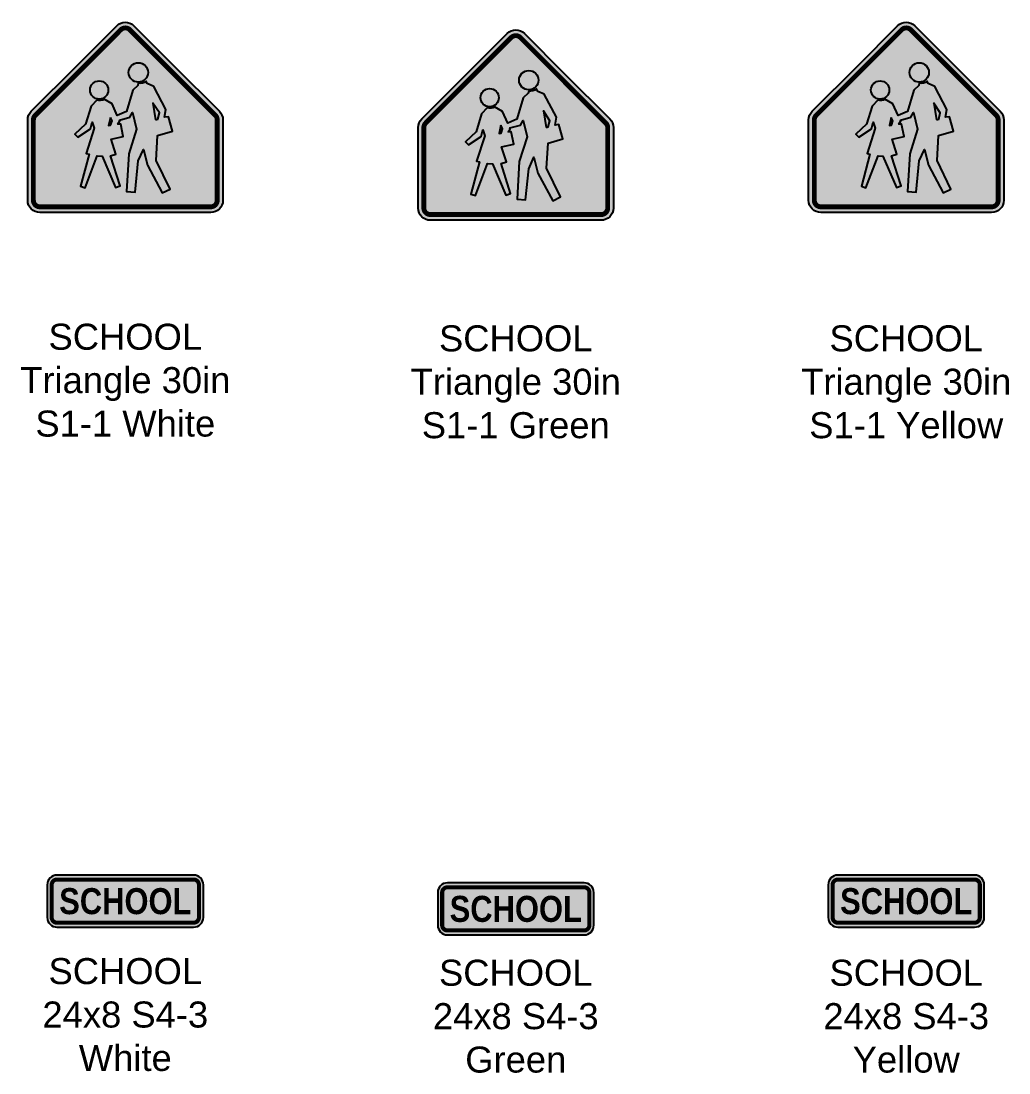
# Model space of a CAD drawing. Header units: inches. Extents: x -32 to 2634, y 197 to 1831.
# Drawn here: x 1304 to 1455.8, y 814.3 to 975.9 of the extents above; entities that cross this region are included whole.
import ezdxf
from ezdxf.enums import TextEntityAlignment as Align

# ---------------------------------------------------------------- set-up
doc = ezdxf.new("R2010")
doc.units = ezdxf.units.IN
doc.header["$MEASUREMENT"] = 0
doc.styles.add('ARIAL BOLD', font='arialbd.ttf')
doc.styles.get("Standard").update_dxf_attribs({"font": 'arial.ttf'})

# ---------------------------------------------------------------- blocks, each defined once
blk = doc.blocks.new('SCHOOL Triangle 30in S1-1 Yellow')
h = blk.add_hatch(color=40)
edge = h.paths.add_edge_path()
edge.add_line((14.45082521472477, 15.54917478527523), (1.325825214724773, 28.67417478527523))
edge.add_arc((0, 27.34834957055045), 1.874999999999995, 45, 135)
edge.add_line((-1.325825214724773, 28.67417478527523), (-14.45082521472477, 15.54917478527523))
edge.add_arc((-13.12499999999977, 14.22334957055034), 1.875000000000236, 135.0000000000024, 179.9999999999965)
edge.add_line((-15, 14.22334957055045), (-15, 1.875))
edge.add_arc((-13.125, 1.875), 1.875, 180, 270)
edge.add_line((-13.125, 0), (13.125, 0))
edge.add_arc((13.125, 1.875), 1.875, 270, 360)
edge.add_line((15, 1.875), (15, 14.22334957055045))
edge.add_arc((13.12499999999977, 14.22334957055034), 1.875000000000227, 3.474013860072796e-12, 44.99999999999754)
at = {"true_color": 0x000000}
h = blk.add_hatch(color=18, dxfattribs=at)
edge = h.paths.add_edge_path()
edge.add_arc((2, 21.51296666134954), 1.487033338649985, 11.45915590262432, 211.3225081135159)
edge.add_arc((2, 21.51296666134954), 1.487033338650032, 211.3225081135159, 371.4591559026243)
h = blk.add_hatch(color=18, dxfattribs=at)
edge = h.paths.add_edge_path()
edge.add_line((-0.3216092038501301, 11.70011643864996), (-0.7098970359504619, 13.59143805094993))
edge.add_line((-0.7098970359502346, 13.59143805095005), (-1.154192011950272, 13.59143805095005))
edge.add_line((-1.154192011950272, 13.59143805095005), (-0.8499708804499733, 14.06377018975002))
edge.add_line((-0.8499708804502006, 14.0637701897499), (-0.9040297550502601, 14.17383620825001))
edge.add_line((-0.9040297550500327, 14.17383620825012), (0.7070993804495629, 14.62014663525008))
edge.add_line((0.7070993804495629, 14.62014663524997), (1.123379587549607, 15.34266342484966))
edge.add_line((1.123379587549607, 15.34266342484966), (1.735830358649764, 12.78487695465003))
edge.add_line((1.735830358649309, 12.78487695465014), (0.5409814302495306, 9.004226787149832))
edge.add_line((0.540981430249758, 9.004226787149719), (0.2067524727494856, 3.250203757749318))
edge.add_line((0.2067524727494856, 3.250203757749887), (1.513660476749919, 3.138144682150255))
edge.add_line((1.513660476749919, 3.138144682150141), (1.985992615550003, 7.919488665050494))
edge.add_line((1.985992615549549, 7.919488665050039), (2.79255371184945, 9.698728807849875))
edge.add_line((2.79255371184945, 9.698728807849875), (3.402989031949573, 7.25302380714993))
edge.add_line((3.402989031949801, 7.25302380714993), (5.682576082449714, 3.000041500850102))
edge.add_line((5.682576082449486, 3.000041500850102), (6.877402616949666, 3.584455109149644))
edge.add_line((6.877402616949894, 3.584455109149758), (4.737911804849773, 8.003532971749792))
edge.add_line((4.737911804849773, 8.003532971749792), (4.960081686750073, 11.81219790815021))
edge.add_line((4.960081686749618, 11.81219790815021), (7.239668737249531, 12.47866276605043))
edge.add_line((7.239668737249758, 12.47866276605032), (6.627240360049655, 14.70219788485065))
edge.add_line((6.627240360049655, 14.70219788485019), (6.044819808849525, 14.62014663525008))
edge.add_line((6.044819808849297, 14.62014663524997), (6.23895252794955, 15.81499556364963))
edge.add_line((6.23895252794955, 15.81499556364975), (4.375668078449507, 19.34543868644994))
edge.add_line((4.375668078449507, 19.34543868644982), (3.374951869149527, 19.7897560563498))
edge.add_line((3.374951869149754, 19.78975605634969), (3.208833918949495, 20.17804388844957))
edge.add_arc((2.252718256627759, 21.28062476205764), 1.45939773282743, 259.4691925051983, 310.93056938946665, ccw=False)
edge.add_line((1.985992615549549, 19.84580798805041), (1.929963077749562, 19.51157903055059))
edge.add_line((1.929963077749562, 19.51157903054991), (1.151416750349881, 18.78906224094965))
edge.add_line((1.151416750350108, 18.78906224094976), (0.1787377038497198, 15.50878137504992))
edge.add_line((0.1787377038494924, 15.50878137504992), (-1.238258712550532, 14.92436776674981))
edge.add_line((-1.238258712550305, 14.92436776675027), (-2.044819808850207, 16.7036079095501))
edge.add_line((-2.044819808850207, 16.7036079095501), (-3.267683506150433, 17.39808753635032))
edge.add_arc((-3.958299899545182, 18.49359591177677), 1.295024943178687, 252.27956845074982, 302.22762749400704, ccw=False)
edge.add_arc((-4.352503515681747, 17.25991179313587), 0.0001094110727235141, 72.27956851184959, 138.4552746190596)
edge.add_line((-4.352585403113153, 17.25998435505016), (-4.352421628250113, 17.25998435505016))
edge.add_arc((-4.352503515681747, 17.25991179313587), 0.0001094110727036634, -221.54472538094035, 41.54472538094029, ccw=False)
edge.add_line((-4.352585403113153, 17.25998435505016), (-4.380458791049932, 17.25998435505016))
edge.add_line((-4.380458791050387, 17.25998435505016), (-5.241056368050749, 16.34335724025016))
edge.add_line((-5.241056368050522, 16.34335724024982), (-6.10364700215041, 13.59143805095005))
edge.add_line((-6.10364700215041, 13.59143805095005), (-7.742790906549999, 12.03434539615046))
edge.add_line((-7.742790906549999, 12.03434539615046), (-7.270458767749915, 11.59005042015042))
edge.add_line((-7.27045876775037, 11.59005042014996), (-5.325100674750502, 12.86892126134978))
edge.add_line((-5.325100674750047, 12.86892126135035), (-5.074938417850262, 13.89563678855041))
edge.add_line((-5.074938417850262, 13.89563678854984), (-4.768724229249983, 12.95099490484984))
edge.add_line((-4.768724229249983, 12.95099490485018), (-6.019602695450203, 9.08829348775032))
edge.add_line((-6.01960269545043, 9.088293487750434), (-5.575285325550567, 8.9481972493503))
edge.add_line((-5.57528532555034, 8.948197249349732), (-6.882193329550091, 4.028750085149795))
edge.add_line((-6.882193329550319, 4.02875008515025), (-6.185698251750637, 3.778587828250011))
edge.add_line((-6.185698251750637, 3.778587828250011), (-4.32440685935012, 8.698012598550008))
edge.add_line((-4.324406859350347, 8.698012598549894), (-3.573897694750485, 8.641983060749794))
edge.add_line((-3.573897694750485, 8.641983060749908), (-1.516435738350538, 3.862632134950104))
edge.add_line((-1.516435738350538, 3.86263213494999), (-0.7939413426508963, 4.084802016849721))
edge.add_line((-0.793941342650669, 4.084802016849835), (-2.26696729685068, 8.726049761349486))
edge.add_line((-2.266967296850453, 8.726049761349941), (-1.432391431650103, 8.948197249349732))
edge.add_line((-1.432391431650103, 8.948197249349732), (-2.18290059625042, 11.25579906874964))
edge.add_line((-2.18290059625042, 11.25579906875009), (-0.3216092038499028, 11.70011643865007))
h.paths.add_polyline_path([(4.237564897149696, 16.81568937904967), (5.238258712549396, 15.2866114931503), (4.988096455649611, 14.34194721555036), (4.653867498149339, 14.25790290885016)], flags=16)
h.paths.add_polyline_path([(-2.295004459650499, 14.59213186634997), (-2.044819808850207, 14.0637701897499), (-2.266967296850453, 13.39531227475027), (-2.573181485450277, 13.34125340015021)], flags=16)
h = blk.add_hatch(color=18, dxfattribs=at)
edge = h.paths.add_edge_path()
edge.add_arc((-4.013433730054203, 18.81742793281182), 1.402730521155368, 191.4591559026121, 380.8028801950883)
edge.add_arc((-4.013433730054203, 18.81742793281182), 1.402730521154691, 20.80288019508827, 191.4591559026121)
at = {"color": 40}
blk.add_lwpolyline([(0, 0), (-13.125, 0, -0.414213562373095), (-15, 1.875), (-15, 7.5), (-15, 14.22334957055045, -0.198912367379658), (-14.45082521472477, 15.54917478527523), (-7.5, 22.5), (-1.325825214724773, 28.67417478527523, -0.414213562373095), (1.325825214724773, 28.67417478527523), (7.5, 22.5), (14.45082521472477, 15.54917478527523, -0.198912367379658), (15, 14.22334957055045), (15, 7.5), (15, 1.875, -0.414213562373095), (13.125, 0)], format="xyb", close=True, dxfattribs=at)
at = {"color": 18, "true_color": 0x000000, "const_width": 0.75}
blk.add_lwpolyline([(0, 0.875), (-13.125, 0.875, -0.4142135623730951), (-14.125, 1.875), (-14.125, 14.22334957055045, -0.1989123673796711), (-13.83210678118644, 14.93045635173701), (-0.7071067811864395, 28.05545635173701, -0.4142135623730109), (0.7071067811864395, 28.05545635173701), (13.83210678118644, 14.93045635173701, -0.1989123673796558), (14.125, 14.22334957055045), (14.125, 1.875, -0.4142135623730951), (13.125, 0.875)], format="xyb", close=True, dxfattribs=at)
at = {"color": 18, "true_color": 0x000000}
blk.add_lwpolyline([(-4.35242162825034, 17.25998435505016), (-4.380458791050387, 17.25998435505016), (-5.241056368050522, 16.34335724024982), (-6.10364700215041, 13.59143805095005), (-7.742790906549999, 12.03434539615046), (-7.27045876775037, 11.59005042014996), (-5.325100674750047, 12.86892126135035), (-5.074938417850262, 13.89563678854984), (-4.768724229249983, 12.95099490485018), (-6.01960269545043, 9.088293487750434), (-5.57528532555034, 8.948197249349732), (-6.882193329550319, 4.02875008515025), (-6.185698251750637, 3.778587828250011), (-4.324406859350347, 8.698012598549894), (-3.573897694750485, 8.641983060749908), (-1.516435738350538, 3.86263213494999), (-0.793941342650669, 4.084802016849835), (-2.266967296850453, 8.726049761349941), (-1.432391431650103, 8.948197249349732), (-2.18290059625042, 11.25579906875009), (-0.3216092038501301, 11.70011643864996), (-0.7098970359502346, 13.59143805095005), (-1.154192011950272, 13.59143805095005), (-0.8499708804502006, 14.0637701897499), (-0.9040297550500327, 14.17383620825012), (0.7070993804495629, 14.62014663524997), (1.123379587549607, 15.34266342484966), (1.735830358649309, 12.78487695465014), (0.540981430249758, 9.004226787149719), (0.2067524727494856, 3.250203757749887), (1.513660476749919, 3.138144682150141), (1.985992615549549, 7.919488665050039), (2.79255371184945, 9.698728807849875), (3.402989031949801, 7.25302380714993), (5.682576082449486, 3.000041500850102), (6.877402616949894, 3.584455109149758), (4.737911804849773, 8.003532971749792), (4.960081686749618, 11.81219790815021), (7.239668737249758, 12.47866276605032), (6.627240360049655, 14.70219788485019), (6.044819808849297, 14.62014663524997), (6.23895252794955, 15.81499556364975), (4.375668078449507, 19.34543868644982), (3.374951869149754, 19.78975605634969), (3.208833918949495, 20.17804388845002, -0.2283940770473415), (1.985992615549549, 19.84580798805041), (1.929963077749562, 19.51157903054991), (1.151416750350108, 18.78906224094976), (0.1787377038494924, 15.50878137504992), (-1.238258712550305, 14.92436776675027), (-2.044819808850207, 16.7036079095501), (-3.267683506150661, 17.39808753635043, -0.2214569006226435), (-4.352470213932065, 17.26001601298208, 7.412029341854875)], format="xyb", close=True, dxfattribs=at)
for points in [[(4.653867498149339, 14.25790290885016), (4.988096455649611, 14.34194721555036), (5.238258712549396, 15.2866114931503), (4.237564897149696, 16.81568937904967)], [(-2.295004459650499, 14.59213186634997), (-2.573181485450277, 13.34125340015021), (-2.266967296850453, 13.39531227475027), (-2.044819808850207, 14.0637701897499)]]:
    blk.add_lwpolyline(points, close=True, dxfattribs=at)
for centre, radius in [((2, 21.51296666134999), 1.487033338650028), ((-4.013433730054658, 18.81742793281182), 1.402730521154987)]:
    blk.add_circle(centre, radius, dxfattribs=at)
blk = doc.blocks.new('SCHOOL Triangle 30in S1-1 Green')
h = blk.add_hatch(color=60)
edge = h.paths.add_edge_path()
edge.add_line((14.45082521472477, 15.54917478527523), (1.325825214724773, 28.67417478527523))
edge.add_arc((0, 27.34834957055045), 1.874999999999995, 45, 135)
edge.add_line((-1.325825214724773, 28.67417478527523), (-14.45082521472477, 15.54917478527523))
edge.add_arc((-13.12499999999977, 14.22334957055034), 1.875000000000236, 135.0000000000024, 179.9999999999965)
edge.add_line((-15, 14.22334957055045), (-15, 1.875))
edge.add_arc((-13.125, 1.875), 1.875, 180, 270)
edge.add_line((-13.125, 0), (13.125, 0))
edge.add_arc((13.125, 1.875), 1.875, 270, 360)
edge.add_line((15, 1.875), (15, 14.22334957055045))
edge.add_arc((13.12499999999977, 14.22334957055034), 1.875000000000227, 3.474013860072796e-12, 44.99999999999754)
at = {"true_color": 0x000000}
h = blk.add_hatch(color=18, dxfattribs=at)
edge = h.paths.add_edge_path()
edge.add_arc((2, 21.51296666134954), 1.487033338649985, 11.45915590262432, 211.3225081135159)
edge.add_arc((2, 21.51296666134954), 1.487033338650032, 211.3225081135159, 371.4591559026243)
h = blk.add_hatch(color=18, dxfattribs=at)
edge = h.paths.add_edge_path()
edge.add_line((-0.3216092038501301, 11.70011643864996), (-0.7098970359504619, 13.59143805094993))
edge.add_line((-0.7098970359502346, 13.59143805095005), (-1.154192011950272, 13.59143805095005))
edge.add_line((-1.154192011950272, 13.59143805095005), (-0.8499708804499733, 14.06377018975002))
edge.add_line((-0.8499708804502006, 14.0637701897499), (-0.9040297550502601, 14.17383620825001))
edge.add_line((-0.9040297550500327, 14.17383620825012), (0.7070993804495629, 14.62014663525008))
edge.add_line((0.7070993804495629, 14.62014663524997), (1.123379587549607, 15.34266342484966))
edge.add_line((1.123379587549607, 15.34266342484966), (1.735830358649764, 12.78487695465003))
edge.add_line((1.735830358649309, 12.78487695465014), (0.5409814302495306, 9.004226787149832))
edge.add_line((0.540981430249758, 9.004226787149719), (0.2067524727494856, 3.250203757749318))
edge.add_line((0.2067524727494856, 3.250203757749887), (1.513660476749919, 3.138144682150255))
edge.add_line((1.513660476749919, 3.138144682150141), (1.985992615550003, 7.919488665050494))
edge.add_line((1.985992615549549, 7.919488665050039), (2.79255371184945, 9.698728807849875))
edge.add_line((2.79255371184945, 9.698728807849875), (3.402989031949573, 7.25302380714993))
edge.add_line((3.402989031949801, 7.25302380714993), (5.682576082449714, 3.000041500850102))
edge.add_line((5.682576082449486, 3.000041500850102), (6.877402616949666, 3.584455109149644))
edge.add_line((6.877402616949894, 3.584455109149758), (4.737911804849773, 8.003532971749792))
edge.add_line((4.737911804849773, 8.003532971749792), (4.960081686750073, 11.81219790815021))
edge.add_line((4.960081686749618, 11.81219790815021), (7.239668737249531, 12.47866276605043))
edge.add_line((7.239668737249758, 12.47866276605032), (6.627240360049655, 14.70219788485065))
edge.add_line((6.627240360049655, 14.70219788485019), (6.044819808849525, 14.62014663525008))
edge.add_line((6.044819808849297, 14.62014663524997), (6.23895252794955, 15.81499556364963))
edge.add_line((6.23895252794955, 15.81499556364975), (4.375668078449507, 19.34543868644994))
edge.add_line((4.375668078449507, 19.34543868644982), (3.374951869149527, 19.7897560563498))
edge.add_line((3.374951869149754, 19.78975605634969), (3.208833918949495, 20.17804388844957))
edge.add_arc((2.252718256627759, 21.28062476205764), 1.45939773282743, 259.4691925051983, 310.93056938946665, ccw=False)
edge.add_line((1.985992615549549, 19.84580798805041), (1.929963077749562, 19.51157903055059))
edge.add_line((1.929963077749562, 19.51157903054991), (1.151416750349881, 18.78906224094965))
edge.add_line((1.151416750350108, 18.78906224094976), (0.1787377038497198, 15.50878137504992))
edge.add_line((0.1787377038494924, 15.50878137504992), (-1.238258712550532, 14.92436776674981))
edge.add_line((-1.238258712550305, 14.92436776675027), (-2.044819808850207, 16.7036079095501))
edge.add_line((-2.044819808850207, 16.7036079095501), (-3.267683506150433, 17.39808753635032))
edge.add_arc((-3.958299899545182, 18.49359591177677), 1.295024943178687, 252.27956845074982, 302.22762749400704, ccw=False)
edge.add_arc((-4.352503515681747, 17.25991179313587), 0.0001094110727235141, 72.27956851184959, 138.4552746190596)
edge.add_line((-4.352585403113153, 17.25998435505016), (-4.352421628250113, 17.25998435505016))
edge.add_arc((-4.352503515681747, 17.25991179313587), 0.0001094110727036634, -221.54472538094035, 41.54472538094029, ccw=False)
edge.add_line((-4.352585403113153, 17.25998435505016), (-4.380458791049932, 17.25998435505016))
edge.add_line((-4.380458791050387, 17.25998435505016), (-5.241056368050749, 16.34335724025016))
edge.add_line((-5.241056368050522, 16.34335724024982), (-6.10364700215041, 13.59143805095005))
edge.add_line((-6.10364700215041, 13.59143805095005), (-7.742790906549999, 12.03434539615046))
edge.add_line((-7.742790906549999, 12.03434539615046), (-7.270458767749915, 11.59005042015042))
edge.add_line((-7.27045876775037, 11.59005042014996), (-5.325100674750502, 12.86892126134978))
edge.add_line((-5.325100674750047, 12.86892126135035), (-5.074938417850262, 13.89563678855041))
edge.add_line((-5.074938417850262, 13.89563678854984), (-4.768724229249983, 12.95099490484984))
edge.add_line((-4.768724229249983, 12.95099490485018), (-6.019602695450203, 9.08829348775032))
edge.add_line((-6.01960269545043, 9.088293487750434), (-5.575285325550567, 8.9481972493503))
edge.add_line((-5.57528532555034, 8.948197249349732), (-6.882193329550091, 4.028750085149795))
edge.add_line((-6.882193329550319, 4.02875008515025), (-6.185698251750637, 3.778587828250011))
edge.add_line((-6.185698251750637, 3.778587828250011), (-4.32440685935012, 8.698012598550008))
edge.add_line((-4.324406859350347, 8.698012598549894), (-3.573897694750485, 8.641983060749794))
edge.add_line((-3.573897694750485, 8.641983060749908), (-1.516435738350538, 3.862632134950104))
edge.add_line((-1.516435738350538, 3.86263213494999), (-0.7939413426508963, 4.084802016849721))
edge.add_line((-0.793941342650669, 4.084802016849835), (-2.26696729685068, 8.726049761349486))
edge.add_line((-2.266967296850453, 8.726049761349941), (-1.432391431650103, 8.948197249349732))
edge.add_line((-1.432391431650103, 8.948197249349732), (-2.18290059625042, 11.25579906874964))
edge.add_line((-2.18290059625042, 11.25579906875009), (-0.3216092038499028, 11.70011643865007))
h.paths.add_polyline_path([(4.237564897149696, 16.81568937904967), (5.238258712549396, 15.2866114931503), (4.988096455649611, 14.34194721555036), (4.653867498149339, 14.25790290885016)], flags=16)
h.paths.add_polyline_path([(-2.295004459650499, 14.59213186634997), (-2.044819808850207, 14.0637701897499), (-2.266967296850453, 13.39531227475027), (-2.573181485450277, 13.34125340015021)], flags=16)
h = blk.add_hatch(color=18, dxfattribs=at)
edge = h.paths.add_edge_path()
edge.add_arc((-4.013433730054203, 18.81742793281182), 1.402730521155368, 191.4591559026121, 380.8028801950883)
edge.add_arc((-4.013433730054203, 18.81742793281182), 1.402730521154691, 20.80288019508827, 191.4591559026121)
at = {"color": 60}
blk.add_lwpolyline([(0, 0), (-13.125, 0, -0.414213562373095), (-15, 1.875), (-15, 7.5), (-15, 14.22334957055045, -0.198912367379658), (-14.45082521472477, 15.54917478527523), (-7.5, 22.5), (-1.325825214724773, 28.67417478527523, -0.414213562373095), (1.325825214724773, 28.67417478527523), (7.5, 22.5), (14.45082521472477, 15.54917478527523, -0.198912367379658), (15, 14.22334957055045), (15, 7.5), (15, 1.875, -0.414213562373095), (13.125, 0)], format="xyb", close=True, dxfattribs=at)
at = {"color": 18, "true_color": 0x000000, "const_width": 0.75}
blk.add_lwpolyline([(0, 0.875), (-13.125, 0.875, -0.4142135623730951), (-14.125, 1.875), (-14.125, 14.22334957055045, -0.1989123673796711), (-13.83210678118644, 14.93045635173701), (-0.7071067811864395, 28.05545635173701, -0.4142135623730109), (0.7071067811864395, 28.05545635173701), (13.83210678118644, 14.93045635173701, -0.1989123673796558), (14.125, 14.22334957055045), (14.125, 1.875, -0.4142135623730951), (13.125, 0.875)], format="xyb", close=True, dxfattribs=at)
at = {"color": 18, "true_color": 0x000000}
blk.add_lwpolyline([(-4.35242162825034, 17.25998435505016), (-4.380458791050387, 17.25998435505016), (-5.241056368050522, 16.34335724024982), (-6.10364700215041, 13.59143805095005), (-7.742790906549999, 12.03434539615046), (-7.27045876775037, 11.59005042014996), (-5.325100674750047, 12.86892126135035), (-5.074938417850262, 13.89563678854984), (-4.768724229249983, 12.95099490485018), (-6.01960269545043, 9.088293487750434), (-5.57528532555034, 8.948197249349732), (-6.882193329550319, 4.02875008515025), (-6.185698251750637, 3.778587828250011), (-4.324406859350347, 8.698012598549894), (-3.573897694750485, 8.641983060749908), (-1.516435738350538, 3.86263213494999), (-0.793941342650669, 4.084802016849835), (-2.266967296850453, 8.726049761349941), (-1.432391431650103, 8.948197249349732), (-2.18290059625042, 11.25579906875009), (-0.3216092038501301, 11.70011643864996), (-0.7098970359502346, 13.59143805095005), (-1.154192011950272, 13.59143805095005), (-0.8499708804502006, 14.0637701897499), (-0.9040297550500327, 14.17383620825012), (0.7070993804495629, 14.62014663524997), (1.123379587549607, 15.34266342484966), (1.735830358649309, 12.78487695465014), (0.540981430249758, 9.004226787149719), (0.2067524727494856, 3.250203757749887), (1.513660476749919, 3.138144682150141), (1.985992615549549, 7.919488665050039), (2.79255371184945, 9.698728807849875), (3.402989031949801, 7.25302380714993), (5.682576082449486, 3.000041500850102), (6.877402616949894, 3.584455109149758), (4.737911804849773, 8.003532971749792), (4.960081686749618, 11.81219790815021), (7.239668737249758, 12.47866276605032), (6.627240360049655, 14.70219788485019), (6.044819808849297, 14.62014663524997), (6.23895252794955, 15.81499556364975), (4.375668078449507, 19.34543868644982), (3.374951869149754, 19.78975605634969), (3.208833918949495, 20.17804388845002, -0.2283940770473415), (1.985992615549549, 19.84580798805041), (1.929963077749562, 19.51157903054991), (1.151416750350108, 18.78906224094976), (0.1787377038494924, 15.50878137504992), (-1.238258712550305, 14.92436776675027), (-2.044819808850207, 16.7036079095501), (-3.267683506150661, 17.39808753635043, -0.2214569006226435), (-4.352470213932065, 17.26001601298208, 7.412029341854875)], format="xyb", close=True, dxfattribs=at)
for points in [[(4.653867498149339, 14.25790290885016), (4.988096455649611, 14.34194721555036), (5.238258712549396, 15.2866114931503), (4.237564897149696, 16.81568937904967)], [(-2.295004459650499, 14.59213186634997), (-2.573181485450277, 13.34125340015021), (-2.266967296850453, 13.39531227475027), (-2.044819808850207, 14.0637701897499)]]:
    blk.add_lwpolyline(points, close=True, dxfattribs=at)
for centre, radius in [((2, 21.51296666134999), 1.487033338650028), ((-4.013433730054658, 18.81742793281182), 1.402730521154987)]:
    blk.add_circle(centre, radius, dxfattribs=at)
blk = doc.blocks.new('SCHOOL Triangle 30in S1-1 White')
at = {"true_color": 0xffffff}
h = blk.add_hatch(color=7, dxfattribs=at)
edge = h.paths.add_edge_path()
edge.add_line((14.45082521472477, 15.54917478527523), (1.325825214724773, 28.67417478527523))
edge.add_arc((0, 27.34834957055045), 1.874999999999995, 45, 135)
edge.add_line((-1.325825214724773, 28.67417478527523), (-14.45082521472477, 15.54917478527523))
edge.add_arc((-13.12499999999977, 14.22334957055034), 1.875000000000236, 135.0000000000024, 179.9999999999965)
edge.add_line((-15, 14.22334957055045), (-15, 1.875))
edge.add_arc((-13.125, 1.875), 1.875, 180, 270)
edge.add_line((-13.125, 0), (13.125, 0))
edge.add_arc((13.125, 1.875), 1.875, 270, 360)
edge.add_line((15, 1.875), (15, 14.22334957055045))
edge.add_arc((13.12499999999977, 14.22334957055034), 1.875000000000227, 3.474013860072796e-12, 44.99999999999754)
at = {"true_color": 0x000000}
h = blk.add_hatch(color=18, dxfattribs=at)
edge = h.paths.add_edge_path()
edge.add_arc((2, 21.51296666134954), 1.487033338649985, 11.45915590262432, 211.3225081135159)
edge.add_arc((2, 21.51296666134954), 1.487033338650032, 211.3225081135159, 371.4591559026243)
h = blk.add_hatch(color=18, dxfattribs=at)
edge = h.paths.add_edge_path()
edge.add_line((-0.3216092038501301, 11.70011643864996), (-0.7098970359504619, 13.59143805094993))
edge.add_line((-0.7098970359502346, 13.59143805095005), (-1.154192011950272, 13.59143805095005))
edge.add_line((-1.154192011950272, 13.59143805095005), (-0.8499708804499733, 14.06377018975002))
edge.add_line((-0.8499708804502006, 14.0637701897499), (-0.9040297550502601, 14.17383620825001))
edge.add_line((-0.9040297550500327, 14.17383620825012), (0.7070993804495629, 14.62014663525008))
edge.add_line((0.7070993804495629, 14.62014663524997), (1.123379587549607, 15.34266342484966))
edge.add_line((1.123379587549607, 15.34266342484966), (1.735830358649764, 12.78487695465003))
edge.add_line((1.735830358649309, 12.78487695465014), (0.5409814302495306, 9.004226787149832))
edge.add_line((0.540981430249758, 9.004226787149719), (0.2067524727494856, 3.250203757749318))
edge.add_line((0.2067524727494856, 3.250203757749887), (1.513660476749919, 3.138144682150255))
edge.add_line((1.513660476749919, 3.138144682150141), (1.985992615550003, 7.919488665050494))
edge.add_line((1.985992615549549, 7.919488665050039), (2.79255371184945, 9.698728807849875))
edge.add_line((2.79255371184945, 9.698728807849875), (3.402989031949573, 7.25302380714993))
edge.add_line((3.402989031949801, 7.25302380714993), (5.682576082449714, 3.000041500850102))
edge.add_line((5.682576082449486, 3.000041500850102), (6.877402616949666, 3.584455109149644))
edge.add_line((6.877402616949894, 3.584455109149758), (4.737911804849773, 8.003532971749792))
edge.add_line((4.737911804849773, 8.003532971749792), (4.960081686750073, 11.81219790815021))
edge.add_line((4.960081686749618, 11.81219790815021), (7.239668737249531, 12.47866276605043))
edge.add_line((7.239668737249758, 12.47866276605032), (6.627240360049655, 14.70219788485065))
edge.add_line((6.627240360049655, 14.70219788485019), (6.044819808849525, 14.62014663525008))
edge.add_line((6.044819808849297, 14.62014663524997), (6.23895252794955, 15.81499556364963))
edge.add_line((6.23895252794955, 15.81499556364975), (4.375668078449507, 19.34543868644994))
edge.add_line((4.375668078449507, 19.34543868644982), (3.374951869149527, 19.7897560563498))
edge.add_line((3.374951869149754, 19.78975605634969), (3.208833918949495, 20.17804388844957))
edge.add_arc((2.252718256627759, 21.28062476205764), 1.45939773282743, 259.4691925051983, 310.93056938946665, ccw=False)
edge.add_line((1.985992615549549, 19.84580798805041), (1.929963077749562, 19.51157903055059))
edge.add_line((1.929963077749562, 19.51157903054991), (1.151416750349881, 18.78906224094965))
edge.add_line((1.151416750350108, 18.78906224094976), (0.1787377038497198, 15.50878137504992))
edge.add_line((0.1787377038494924, 15.50878137504992), (-1.238258712550532, 14.92436776674981))
edge.add_line((-1.238258712550305, 14.92436776675027), (-2.044819808850207, 16.7036079095501))
edge.add_line((-2.044819808850207, 16.7036079095501), (-3.267683506150433, 17.39808753635032))
edge.add_arc((-3.958299899545182, 18.49359591177677), 1.295024943178687, 252.27956845074982, 302.22762749400704, ccw=False)
edge.add_arc((-4.352503515681747, 17.25991179313587), 0.0001094110727235141, 72.27956851184959, 138.4552746190596)
edge.add_line((-4.352585403113153, 17.25998435505016), (-4.352421628250113, 17.25998435505016))
edge.add_arc((-4.352503515681747, 17.25991179313587), 0.0001094110727036634, -221.54472538094035, 41.54472538094029, ccw=False)
edge.add_line((-4.352585403113153, 17.25998435505016), (-4.380458791049932, 17.25998435505016))
edge.add_line((-4.380458791050387, 17.25998435505016), (-5.241056368050749, 16.34335724025016))
edge.add_line((-5.241056368050522, 16.34335724024982), (-6.10364700215041, 13.59143805095005))
edge.add_line((-6.10364700215041, 13.59143805095005), (-7.742790906549999, 12.03434539615046))
edge.add_line((-7.742790906549999, 12.03434539615046), (-7.270458767749915, 11.59005042015042))
edge.add_line((-7.27045876775037, 11.59005042014996), (-5.325100674750502, 12.86892126134978))
edge.add_line((-5.325100674750047, 12.86892126135035), (-5.074938417850262, 13.89563678855041))
edge.add_line((-5.074938417850262, 13.89563678854984), (-4.768724229249983, 12.95099490484984))
edge.add_line((-4.768724229249983, 12.95099490485018), (-6.019602695450203, 9.08829348775032))
edge.add_line((-6.01960269545043, 9.088293487750434), (-5.575285325550567, 8.9481972493503))
edge.add_line((-5.57528532555034, 8.948197249349732), (-6.882193329550091, 4.028750085149795))
edge.add_line((-6.882193329550319, 4.02875008515025), (-6.185698251750637, 3.778587828250011))
edge.add_line((-6.185698251750637, 3.778587828250011), (-4.32440685935012, 8.698012598550008))
edge.add_line((-4.324406859350347, 8.698012598549894), (-3.573897694750485, 8.641983060749794))
edge.add_line((-3.573897694750485, 8.641983060749908), (-1.516435738350538, 3.862632134950104))
edge.add_line((-1.516435738350538, 3.86263213494999), (-0.7939413426508963, 4.084802016849721))
edge.add_line((-0.793941342650669, 4.084802016849835), (-2.26696729685068, 8.726049761349486))
edge.add_line((-2.266967296850453, 8.726049761349941), (-1.432391431650103, 8.948197249349732))
edge.add_line((-1.432391431650103, 8.948197249349732), (-2.18290059625042, 11.25579906874964))
edge.add_line((-2.18290059625042, 11.25579906875009), (-0.3216092038499028, 11.70011643865007))
h.paths.add_polyline_path([(4.237564897149696, 16.81568937904967), (5.238258712549396, 15.2866114931503), (4.988096455649611, 14.34194721555036), (4.653867498149339, 14.25790290885016)], flags=16)
h.paths.add_polyline_path([(-2.295004459650499, 14.59213186634997), (-2.044819808850207, 14.0637701897499), (-2.266967296850453, 13.39531227475027), (-2.573181485450277, 13.34125340015021)], flags=16)
h = blk.add_hatch(color=18, dxfattribs=at)
edge = h.paths.add_edge_path()
edge.add_arc((-4.013433730054203, 18.81742793281182), 1.402730521155368, 191.4591559026121, 380.8028801950883)
edge.add_arc((-4.013433730054203, 18.81742793281182), 1.402730521154691, 20.80288019508827, 191.4591559026121)
at = {"color": 7, "true_color": 0xffffff}
blk.add_lwpolyline([(0, 0), (-13.125, 0, -0.414213562373095), (-15, 1.875), (-15, 7.5), (-15, 14.22334957055045, -0.198912367379658), (-14.45082521472477, 15.54917478527523), (-7.5, 22.5), (-1.325825214724773, 28.67417478527523, -0.414213562373095), (1.325825214724773, 28.67417478527523), (7.5, 22.5), (14.45082521472477, 15.54917478527523, -0.198912367379658), (15, 14.22334957055045), (15, 7.5), (15, 1.875, -0.414213562373095), (13.125, 0)], format="xyb", close=True, dxfattribs=at)
at = {"color": 18, "true_color": 0x000000, "const_width": 0.75}
blk.add_lwpolyline([(0, 0.875), (-13.125, 0.875, -0.4142135623730951), (-14.125, 1.875), (-14.125, 14.22334957055045, -0.1989123673796711), (-13.83210678118644, 14.93045635173701), (-0.7071067811864395, 28.05545635173701, -0.4142135623730109), (0.7071067811864395, 28.05545635173701), (13.83210678118644, 14.93045635173701, -0.1989123673796558), (14.125, 14.22334957055045), (14.125, 1.875, -0.4142135623730951), (13.125, 0.875)], format="xyb", close=True, dxfattribs=at)
at = {"color": 18, "true_color": 0x000000}
blk.add_lwpolyline([(-4.35242162825034, 17.25998435505016), (-4.380458791050387, 17.25998435505016), (-5.241056368050522, 16.34335724024982), (-6.10364700215041, 13.59143805095005), (-7.742790906549999, 12.03434539615046), (-7.27045876775037, 11.59005042014996), (-5.325100674750047, 12.86892126135035), (-5.074938417850262, 13.89563678854984), (-4.768724229249983, 12.95099490485018), (-6.01960269545043, 9.088293487750434), (-5.57528532555034, 8.948197249349732), (-6.882193329550319, 4.02875008515025), (-6.185698251750637, 3.778587828250011), (-4.324406859350347, 8.698012598549894), (-3.573897694750485, 8.641983060749908), (-1.516435738350538, 3.86263213494999), (-0.793941342650669, 4.084802016849835), (-2.266967296850453, 8.726049761349941), (-1.432391431650103, 8.948197249349732), (-2.18290059625042, 11.25579906875009), (-0.3216092038501301, 11.70011643864996), (-0.7098970359502346, 13.59143805095005), (-1.154192011950272, 13.59143805095005), (-0.8499708804502006, 14.0637701897499), (-0.9040297550500327, 14.17383620825012), (0.7070993804495629, 14.62014663524997), (1.123379587549607, 15.34266342484966), (1.735830358649309, 12.78487695465014), (0.540981430249758, 9.004226787149719), (0.2067524727494856, 3.250203757749887), (1.513660476749919, 3.138144682150141), (1.985992615549549, 7.919488665050039), (2.79255371184945, 9.698728807849875), (3.402989031949801, 7.25302380714993), (5.682576082449486, 3.000041500850102), (6.877402616949894, 3.584455109149758), (4.737911804849773, 8.003532971749792), (4.960081686749618, 11.81219790815021), (7.239668737249758, 12.47866276605032), (6.627240360049655, 14.70219788485019), (6.044819808849297, 14.62014663524997), (6.23895252794955, 15.81499556364975), (4.375668078449507, 19.34543868644982), (3.374951869149754, 19.78975605634969), (3.208833918949495, 20.17804388845002, -0.2283940770473415), (1.985992615549549, 19.84580798805041), (1.929963077749562, 19.51157903054991), (1.151416750350108, 18.78906224094976), (0.1787377038494924, 15.50878137504992), (-1.238258712550305, 14.92436776675027), (-2.044819808850207, 16.7036079095501), (-3.267683506150661, 17.39808753635043, -0.2214569006226435), (-4.352470213932065, 17.26001601298208, 7.412029341854875)], format="xyb", close=True, dxfattribs=at)
for points in [[(4.653867498149339, 14.25790290885016), (4.988096455649611, 14.34194721555036), (5.238258712549396, 15.2866114931503), (4.237564897149696, 16.81568937904967)], [(-2.295004459650499, 14.59213186634997), (-2.573181485450277, 13.34125340015021), (-2.266967296850453, 13.39531227475027), (-2.044819808850207, 14.0637701897499)]]:
    blk.add_lwpolyline(points, close=True, dxfattribs=at)
for centre, radius in [((2, 21.51296666134999), 1.487033338650028), ((-4.013433730054658, 18.81742793281182), 1.402730521154987)]:
    blk.add_circle(centre, radius, dxfattribs=at)
blk = doc.blocks.new('SCHOOL 24x8 s4-3 Yellow')
h = blk.add_hatch(color=40)
edge = h.paths.add_edge_path()
edge.add_line((-10.50000000000023, -1.13686837721616e-13), (10.5, 0))
edge.add_arc((10.49999999999955, 1.5), 1.5, 270.0000000000173, 360)
edge.add_line((11.99999999999977, 1.5), (12, 6.5))
edge.add_arc((10.49999999999977, 6.499999999999773), 1.500000000000227, 8.685034650181727e-12, 89.99999999998263)
edge.add_line((10.50000000000023, 8.000000000000114), (-10.5, 8))
edge.add_arc((-10.49999999999977, 6.499999999999773), 1.500000000000227, 90.00000000000867, 179.9999999999913)
edge.add_line((-12, 6.5), (-12, 1.5))
edge.add_arc((-10.49999999999977, 1.500000000000227), 1.500000000000227, 180.0000000000087, 269.9999999999827)
at = {"color": 40}
blk.add_lwpolyline([(0, 8), (-10.5, 8, 0.414213562373095), (-12, 6.5), (-12, 4), (-12, 1.5, 0.414213562373095), (-10.5, 0), (0, 0), (10.5, 0, 0.414213562373095), (12, 1.5), (12, 4), (12, 6.5, 0.414213562373095), (10.5, 8)], format="xyb", close=True, dxfattribs=at)
at = {"color": 18, "true_color": 0x000000, "const_width": 0.625}
blk.add_lwpolyline([(10.5, 7.3125), (-10.5, 7.3125, 0.4142135623730951), (-11.3125, 6.5), (-11.3125, 1.5, 0.4142135623730951), (-10.5, 0.6875), (10.5, 0.6875, 0.4142135623730951), (11.3125, 1.5), (11.3125, 6.5, 0.4142135623730951)], format="xyb", close=True, dxfattribs=at)
at = {"color": 18, "true_color": 0x000000, "style": 'ARIAL BOLD', "width": 0.85}
blk.add_text('SCHOOL', height=4, dxfattribs=at).set_placement((0, 4), align=Align.MIDDLE)
blk = doc.blocks.new('SCHOOL 24x8 s4-3 White')
at = {"true_color": 0xffffff}
h = blk.add_hatch(color=7, dxfattribs=at)
edge = h.paths.add_edge_path()
edge.add_line((-10.50000000000023, -1.13686837721616e-13), (10.5, 0))
edge.add_arc((10.49999999999955, 1.5), 1.5, 270.0000000000173, 360)
edge.add_line((11.99999999999977, 1.5), (12, 6.5))
edge.add_arc((10.49999999999977, 6.499999999999773), 1.500000000000227, 8.685034650181727e-12, 89.99999999998263)
edge.add_line((10.50000000000023, 8.000000000000114), (-10.5, 8))
edge.add_arc((-10.49999999999977, 6.499999999999773), 1.500000000000227, 90.00000000000867, 179.9999999999913)
edge.add_line((-12, 6.5), (-12, 1.5))
edge.add_arc((-10.49999999999977, 1.500000000000227), 1.500000000000227, 180.0000000000087, 269.9999999999827)
at = {"color": 7, "true_color": 0xffffff}
blk.add_lwpolyline([(0, 8), (-10.5, 8, 0.414213562373095), (-12, 6.5), (-12, 4), (-12, 1.5, 0.414213562373095), (-10.5, 0), (0, 0), (10.5, 0, 0.414213562373095), (12, 1.5), (12, 4), (12, 6.5, 0.414213562373095), (10.5, 8)], format="xyb", close=True, dxfattribs=at)
at = {"color": 18, "true_color": 0x000000, "const_width": 0.625}
blk.add_lwpolyline([(10.5, 7.3125), (-10.5, 7.3125, 0.4142135623730951), (-11.3125, 6.5), (-11.3125, 1.5, 0.4142135623730951), (-10.5, 0.6875), (10.5, 0.6875, 0.4142135623730951), (11.3125, 1.5), (11.3125, 6.5, 0.4142135623730951)], format="xyb", close=True, dxfattribs=at)
at = {"color": 18, "true_color": 0x000000, "style": 'ARIAL BOLD', "width": 0.85}
blk.add_text('SCHOOL', height=4, dxfattribs=at).set_placement((0, 4), align=Align.MIDDLE)
blk = doc.blocks.new('SCHOOL 24x8 s4-3 Green')
h = blk.add_hatch(color=60)
edge = h.paths.add_edge_path()
edge.add_line((-10.50000000000023, -1.13686837721616e-13), (10.5, 0))
edge.add_arc((10.49999999999955, 1.5), 1.5, 270.0000000000173, 360)
edge.add_line((11.99999999999977, 1.5), (12, 6.5))
edge.add_arc((10.49999999999977, 6.499999999999773), 1.500000000000227, 8.685034650181727e-12, 89.99999999998263)
edge.add_line((10.50000000000023, 8.000000000000114), (-10.5, 8))
edge.add_arc((-10.49999999999977, 6.499999999999773), 1.500000000000227, 90.00000000000867, 179.9999999999913)
edge.add_line((-12, 6.5), (-12, 1.5))
edge.add_arc((-10.49999999999977, 1.500000000000227), 1.500000000000227, 180.0000000000087, 269.9999999999827)
at = {"color": 60}
blk.add_lwpolyline([(0, 8), (-10.5, 8, 0.414213562373095), (-12, 6.5), (-12, 4), (-12, 1.5, 0.414213562373095), (-10.5, 0), (0, 0), (10.5, 0, 0.414213562373095), (12, 1.5), (12, 4), (12, 6.5, 0.414213562373095), (10.5, 8)], format="xyb", close=True, dxfattribs=at)
at = {"color": 18, "true_color": 0x000000, "const_width": 0.625}
blk.add_lwpolyline([(10.5, 7.3125), (-10.5, 7.3125, 0.4142135623730951), (-11.3125, 6.5), (-11.3125, 1.5, 0.4142135623730951), (-10.5, 0.6875), (10.5, 0.6875, 0.4142135623730951), (11.3125, 1.5), (11.3125, 6.5, 0.4142135623730951)], format="xyb", close=True, dxfattribs=at)
at = {"color": 18, "true_color": 0x000000, "style": 'ARIAL BOLD', "width": 0.85}
blk.add_text('SCHOOL', height=4, dxfattribs=at).set_placement((0, 4), align=Align.MIDDLE)

msp = doc.modelspace()

# ---------------------------------------------------------------- block references
for name, p in [('SCHOOL Triangle 30in S1-1 White', (1320, 946.473298326913)), ('SCHOOL Triangle 30in S1-1 Yellow', (1440, 946.473298326913)), ('SCHOOL Triangle 30in S1-1 Green', (1380, 945.2869098208578)), ('SCHOOL 24x8 s4-3 White', (1320, 836.7227425799408)), ('SCHOOL 24x8 s4-3 Green', (1380, 835.5363540738856)), ('SCHOOL 24x8 s4-3 Yellow', (1440, 836.7227425799408))]:
    msp.add_blockref(name, p)

# ---------------------------------------------------------------- texts
at = {"color": 1, "char_height": 4, "width": 41.67349358216364, "attachment_point": 2}
for s, insert in [('SCHOOL\\PTriangle 30in\\PS1-1 White', (1320, 929.3999672038855)), ('SCHOOL\\PTriangle 30in\\PS1-1 Green', (1380, 929.1505229508579)), ('SCHOOL\\PTriangle 30in\\PS1-1 Yellow', (1440.000000000001, 929.1505229508579)), ('SCHOOL\\P24x8 S4-3\\PWhite', (1320, 831.9779040603873)), ('SCHOOL\\P24x8 S4-3\\PGreen', (1380, 831.7284598073597)), ('SCHOOL\\P24x8 S4-3\\PYellow', (1440.000000000001, 831.7284598073597))]:
    msp.add_mtext(s, dxfattribs=dict(at, insert=insert))

doc.saveas('drawing.dxf')
